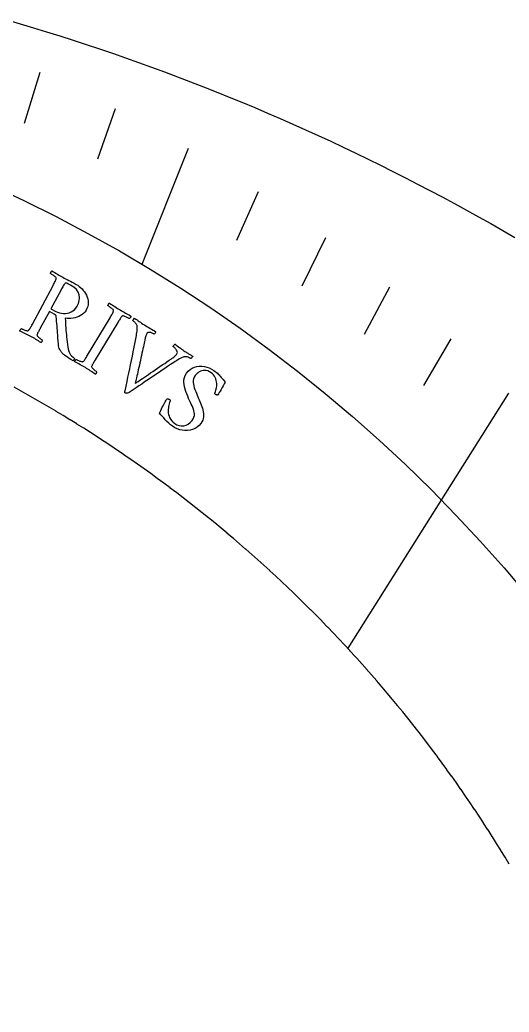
# Model space of a CAD drawing. Header units: millimetres. Extents: x -31.9 to 31.9, y -31.9 to 31.9.
# Drawn here: x 9.07 to 15.98, y 16.6 to 30.64 of the extents above; entities that cross this region are included whole.
import ezdxf

# ---------------------------------------------------------------- set-up
doc = ezdxf.new("R2010")
doc.units = ezdxf.units.MM
for name, color, linetype in [('CUT_INNER', 6, 'Continuous'), ('CUT_OUTER', 1, 'Continuous'), ('ENGRAVE', 7, 'Continuous'), ('ENGRAVE_FINE', 8, 'Continuous'), ('TEXT', 5, 'Continuous')]:
    doc.layers.add(name, color=color, linetype=linetype)

msp = doc.modelspace()

# ---------------------------------------------------------------- linework, layer by layer
at = {"layer": 'CUT_INNER'}
msp.add_lwpolyline([(15.9854, 18.6978), (15.9271, 18.7944), (15.9263, 18.7957), (15.8674, 18.8919), (15.8666, 18.8933), (15.8071, 18.9891), (15.8063, 18.9904), (15.7463, 19.0859), (15.7454, 19.0872), (15.6848, 19.1824), (15.684, 19.1836), (15.6227, 19.2784), (15.6219, 19.2797), (15.5601, 19.3741), (15.5592, 19.3754), (15.4968, 19.4694), (15.496, 19.4706), (15.433, 19.5642), (15.4322, 19.5655), (15.3686, 19.6587), (15.3677, 19.66), (15.3036, 19.7528), (15.3028, 19.7541), (15.2381, 19.8466), (15.2372, 19.8478), (15.1719, 19.9398), (15.1711, 19.9411), (15.1052, 20.0327), (15.1043, 20.034), (15.038, 20.1252), (15.0371, 20.1265), (14.9701, 20.2173), (14.9692, 20.2185), (14.9017, 20.3089), (14.9008, 20.3102), (14.8328, 20.4002), (14.8318, 20.4014), (14.7633, 20.491), (14.7623, 20.4922), (14.6932, 20.5813), (14.6922, 20.5825), (14.6225, 20.6713), (14.6216, 20.6725), (14.5514, 20.7608), (14.5504, 20.762), (14.4796, 20.8498), (14.4787, 20.851), (14.4074, 20.9385), (14.4064, 20.9396), (14.3346, 21.0266), (14.3336, 21.0278), (14.2612, 21.1144), (14.2602, 21.1155), (14.1873, 21.2016), (14.1863, 21.2028), (14.1129, 21.2885), (14.1119, 21.2896), (14.0379, 21.3748), (14.0369, 21.376), (13.9624, 21.4607), (13.9614, 21.4619), (13.8864, 21.5462), (13.8854, 21.5473), (13.8099, 21.6312), (13.8089, 21.6323), (13.7328, 21.7157), (13.7318, 21.7168), (13.6553, 21.7997), (13.6542, 21.8008), (13.5772, 21.8832), (13.5761, 21.8843), (13.4986, 21.9663), (13.4975, 21.9674), (13.4195, 22.0489), (13.4184, 22.05), (13.3399, 22.131), (13.3388, 22.1321), (13.2598, 22.2126), (13.2587, 22.2137), (13.1792, 22.2937), (13.1781, 22.2948), (13.098, 22.3743), (13.097, 22.3754), (13.0164, 22.4544), (13.0153, 22.4555), (12.9344, 22.534), (12.9333, 22.5351), (12.8518, 22.6132), (12.8507, 22.6142), (12.7687, 22.6918), (12.7676, 22.6928), (12.6852, 22.7699), (12.6841, 22.7709), (12.6012, 22.8474), (12.6, 22.8485), (12.5167, 22.9245), (12.5155, 22.9255), (12.4317, 23.001), (12.4306, 23.0021), (12.3463, 23.0771), (12.3451, 23.0781), (12.2604, 23.1525), (12.2592, 23.1536), (12.174, 23.2275), (12.1728, 23.2285), (12.0872, 23.3019), (12.086, 23.3029), (11.9999, 23.3758), (11.9987, 23.3768), (11.9122, 23.4492), (11.911, 23.4502), (11.824, 23.522), (11.8228, 23.523), (11.7354, 23.5943), (11.7342, 23.5953), (11.6463, 23.666), (11.6451, 23.667), (11.5568, 23.7372), (11.5556, 23.7382), (11.4669, 23.8079), (11.4657, 23.8088), (11.3765, 23.8779), (11.3753, 23.8789), (11.2857, 23.9475), (11.2845, 23.9484), (11.1945, 24.0164), (11.1933, 24.0174), (11.1029, 24.0848), (11.1017, 24.0858), (11.0108, 24.1527), (11.0096, 24.1536), (10.9184, 24.22), (10.9171, 24.2209), (10.8255, 24.2867), (10.8242, 24.2876), (10.7322, 24.3528), (10.7309, 24.3537), (10.6385, 24.4184), (10.6372, 24.4193), (10.5444, 24.4834), (10.5431, 24.4842), (10.4499, 24.5478), (10.4486, 24.5486), (10.355, 24.6116), (10.3537, 24.6125), (10.2597, 24.6749), (10.2584, 24.6757), (10.1641, 24.7375), (10.1628, 24.7383), (10.068, 24.7996), (10.0667, 24.8004), (9.9716, 24.8611), (9.9703, 24.8619), (9.8748, 24.922), (9.8735, 24.9228), (9.7776, 24.9822), (9.7763, 24.9831), (9.6801, 25.0419), (9.6788, 25.0427), (9.5822, 25.101), (9.5809, 25.1018), (9.4839, 25.1595), (9.4826, 25.1603), (9.3853, 25.2174), (9.384, 25.2182), (9.2863, 25.2747), (9.285, 25.2755), (9.187, 25.3314), (9.1857, 25.3321), (9.0873, 25.3874), (9.086, 25.3882), (8.9873, 25.4429)], dxfattribs=at)
at = {"layer": 'CUT_OUTER'}
msp.add_lwpolyline([(8.884, 30.6379), (9.0719, 30.5829), (9.2594, 30.5266), (9.4465, 30.4692), (9.6333, 30.4107), (9.8197, 30.351), (10.0057, 30.2902), (10.1914, 30.2282), (10.3767, 30.1651), (10.5616, 30.1009), (10.7461, 30.0355), (10.9302, 29.969), (11.1138, 29.9014), (11.2971, 29.8326), (11.4799, 29.7627), (11.6623, 29.6917), (11.8443, 29.6196), (12.0258, 29.5464), (12.2069, 29.472), (12.3875, 29.3966), (12.5676, 29.32), (12.7473, 29.2424), (12.9265, 29.1636), (13.1052, 29.0837), (13.2834, 29.0028), (13.4611, 28.9207), (13.6383, 28.8376), (13.815, 28.7534), (13.9912, 28.668), (14.1668, 28.5817), (14.3419, 28.4942), (14.5165, 28.4057), (14.6905, 28.3161), (14.864, 28.2254), (15.0369, 28.1336), (15.2092, 28.0409), (15.381, 27.947), (15.5522, 27.8521), (15.7228, 27.7561), (15.8928, 27.6592), (16.0622, 27.5611)], dxfattribs=at)
at = {"layer": 'ENGRAVE'}
for points in [[(11.4445, 28.8172), (10.7939, 27.179)], [(15.9761, 25.3603), (13.7015, 21.7497)]]:
    msp.add_lwpolyline(points, dxfattribs=at)
msp.add_circle((0, 9.1156), 21.0426, dxfattribs=at)
at = {"layer": 'ENGRAVE_FINE'}
for points in [[(9.3525, 29.892), (9.128, 29.1743)], [(10.416, 29.3797), (10.1642, 28.6696)], [(12.4351, 28.2074), (12.1299, 27.515)], [(13.3856, 27.5535), (13.0541, 26.8712)], [(14.2937, 26.8587), (13.9364, 26.1874)], [(15.1577, 26.1265), (14.7751, 25.467)]]:
    msp.add_lwpolyline(points, dxfattribs=at)
at = {"layer": 'TEXT'}
for points in [[(9.8633, 26.8973), (9.8851, 26.884), (9.9063, 26.8687), (9.9268, 26.8514), (9.9466, 26.8321), (9.9651, 26.8112), (9.9817, 26.7893), (9.9965, 26.7662), (10.0094, 26.742), (10.0199, 26.717), (10.0274, 26.6913), (10.0321, 26.6651), (10.0339, 26.6382), (10.0322, 26.6111), (10.0265, 26.584), (10.0169, 26.5569), (10.0033, 26.5299), (9.9888, 26.5084), (9.9714, 26.4891), (9.9509, 26.4719), (9.9274, 26.4569), (9.9019, 26.4441), (9.8754, 26.4335), (9.8478, 26.4253), (9.8192, 26.4193), (9.7906, 26.4157), (9.7628, 26.4146), (9.7359, 26.4159), (9.7099, 26.4196), (9.7113, 26.3829), (9.7131, 26.3475), (9.7151, 26.3134), (9.7174, 26.2806), (9.7199, 26.2485), (9.7228, 26.2163), (9.726, 26.1839), (9.7295, 26.1515), (9.7333, 26.1182), (9.7373, 26.0831), (9.7414, 26.0462), (9.7458, 26.0076), (9.7497, 25.9828), (9.7555, 25.96), (9.7631, 25.939), (9.7725, 25.92), (9.7846, 25.9022), (9.8001, 25.8846), (9.8191, 25.8674), (9.8415, 25.8504), (9.8418, 25.8461), (9.8404, 25.8412), (9.8374, 25.8357), (9.8328, 25.8297), (9.8279, 25.8241), (9.824, 25.8198), (9.8211, 25.8169), (9.8192, 25.8153), (9.7897, 25.833), (9.7631, 25.8496), (9.7394, 25.8653), (9.7187, 25.88), (9.7008, 25.8935), (9.6859, 25.9056), (9.6738, 25.9163), (9.6647, 25.9257), (9.6594, 25.9327), (9.6532, 25.9411), (9.6462, 25.951), (9.6383, 25.9623), (9.6307, 25.9754), (9.6244, 25.9905), (9.6196, 26.0078), (9.6161, 26.0271), (9.6151, 26.0361), (9.6139, 26.0485), (9.6124, 26.0642), (9.6107, 26.0832), (9.6088, 26.1049), (9.6068, 26.1289), (9.6048, 26.155), (9.6027, 26.1832), (9.6004, 26.2131), (9.5981, 26.244), (9.5956, 26.2759), (9.593, 26.3088), (9.5904, 26.3419), (9.5879, 26.3747), (9.5856, 26.4071), (9.5834, 26.439), (9.5808, 26.4494), (9.5748, 26.4591), (9.5654, 26.4681), (9.5527, 26.4764), (9.4857, 26.5131), (9.3562, 26.2756), (9.3551, 26.2736), (9.3541, 26.2717), (9.353, 26.2697), (9.3519, 26.2678), (9.3509, 26.2658), (9.3498, 26.2639), (9.3487, 26.2619), (9.3477, 26.2599), (9.3411, 26.2478), (9.3349, 26.2362), (9.3292, 26.2251), (9.3238, 26.2146), (9.319, 26.2046), (9.3152, 26.1954), (9.3122, 26.1868), (9.3101, 26.1788), (9.3107, 26.1744), (9.3132, 26.1691), (9.3178, 26.1629), (9.3244, 26.1558), (9.3322, 26.1484), (9.3406, 26.1412), (9.3496, 26.1342), (9.3591, 26.1275), (9.3681, 26.1214), (9.3756, 26.1165), (9.3817, 26.1126), (9.3863, 26.1099), (9.3863, 26.1059), (9.3854, 26.1011), (9.3835, 26.0955), (9.3807, 26.0892), (9.3773, 26.0833), (9.3738, 26.0786), (9.3701, 26.0754), (9.3661, 26.0735), (9.3478, 26.0853), (9.3298, 26.0967), (9.3121, 26.1078), (9.2948, 26.1186), (9.2775, 26.1292), (9.2598, 26.1397), (9.2417, 26.15), (9.2232, 26.1602), (9.205, 26.1698), (9.1865, 26.1793), (9.1677, 26.1886), (9.1486, 26.1978), (9.1292, 26.2068), (9.1096, 26.2158), (9.0898, 26.2248), (9.0698, 26.2338), (9.0693, 26.2381), (9.0699, 26.243), (9.0719, 26.2485), (9.075, 26.2546), (9.0788, 26.2604), (9.0824, 26.265), (9.0859, 26.2684), (9.0893, 26.2706), (9.0941, 26.2682), (9.1006, 26.2652), (9.1089, 26.2616), (9.1189, 26.2574), (9.1298, 26.2532), (9.1406, 26.2494), (9.1514, 26.2462), (9.1622, 26.2436), (9.172, 26.2418), (9.1796, 26.2414), (9.1852, 26.2423), (9.1886, 26.2446), (9.1955, 26.2518), (9.2023, 26.2604), (9.2093, 26.2705), (9.2162, 26.282), (9.2233, 26.2946), (9.2306, 26.3076), (9.2381, 26.3212), (9.2457, 26.3354), (9.5375, 26.8821), (9.5451, 26.8963), (9.5524, 26.9101), (9.5594, 26.9236), (9.566, 26.9368), (9.5719, 26.9493), (9.5766, 26.9608), (9.5799, 26.9715), (9.5821, 26.9813), (9.5822, 26.9859), (9.5799, 26.9913), (9.5749, 26.9974), (9.5674, 27.0043), (9.5585, 27.0114), (9.5493, 27.0184), (9.5398, 27.0252), (9.53, 27.0318), (9.5207, 27.0379), (9.513, 27.0428), (9.5067, 27.0466), (9.5019, 27.0493), (9.5017, 27.0534), (9.5025, 27.0582), (9.5042, 27.0638), (9.5069, 27.0702), (9.5101, 27.0762), (9.5136, 27.0809), (9.5174, 27.0842), (9.5214, 27.0861), (9.5412, 27.0746), (9.5608, 27.0632), (9.5801, 27.0518), (9.599, 27.0405), (9.6178, 27.0293), (9.6367, 27.0184), (9.6555, 27.0077), (9.6744, 26.9974), (9.6945, 26.9866), (9.7153, 26.9756), (9.737, 26.9643), (9.7595, 26.9527), (9.7832, 26.9405), (9.8084, 26.9272), (9.8351, 26.9128), (9.8633, 26.8973)], [(9.8766, 26.5866), (9.8961, 26.6278), (9.9078, 26.6685), (9.9116, 26.7087), (9.9075, 26.7484), (9.8936, 26.7867), (9.8682, 26.8227), (9.8311, 26.8564), (9.7825, 26.8876), (9.7756, 26.8913), (9.767, 26.8957), (9.7568, 26.9008), (9.7448, 26.9066), (9.733, 26.9116), (9.7233, 26.9141), (9.7157, 26.9142), (9.7102, 26.912), (9.704, 26.9064), (9.6973, 26.8985), (9.6901, 26.8882), (9.6824, 26.8755), (9.6745, 26.8616), (9.6665, 26.8476), (9.6586, 26.8334), (9.6508, 26.8191), (9.507, 26.5522), (9.5755, 26.5147), (9.601, 26.5025), (9.6275, 26.4934), (9.6549, 26.4875), (9.6834, 26.4847), (9.712, 26.4851), (9.7398, 26.4889), (9.7669, 26.496), (9.7932, 26.5066), (9.8179, 26.5208), (9.8401, 26.5388), (9.8596, 26.5608), (9.8766, 26.5866)], [(10.4847, 26.5346), (10.5037, 26.5233), (10.5227, 26.5124), (10.5415, 26.5018), (10.5602, 26.4916), (10.579, 26.4814), (10.5982, 26.4708), (10.6177, 26.4599), (10.6376, 26.4487), (10.638, 26.4443), (10.637, 26.4394), (10.6348, 26.434), (10.6313, 26.4281), (10.6271, 26.4226), (10.6232, 26.4183), (10.6194, 26.4152), (10.6158, 26.4132), (10.611, 26.416), (10.6044, 26.4196), (10.596, 26.4239), (10.5858, 26.429), (10.5749, 26.4342), (10.5641, 26.439), (10.5535, 26.4433), (10.5431, 26.4472), (10.5336, 26.4501), (10.5258, 26.4512), (10.5196, 26.4507), (10.5152, 26.4485), (10.5092, 26.4428), (10.5032, 26.4358), (10.4969, 26.4276), (10.4905, 26.4183), (10.4839, 26.408), (10.4771, 26.3973), (10.4701, 26.386), (10.4629, 26.3742), (10.4618, 26.3723), (10.4606, 26.3704), (10.4594, 26.3685), (10.4583, 26.3666), (10.4571, 26.3647), (10.456, 26.3627), (10.4548, 26.3608), (10.4537, 26.3589), (10.1324, 25.829), (10.1313, 25.8271), (10.1301, 25.8252), (10.1289, 25.8233), (10.1278, 25.8214), (10.1266, 25.8195), (10.1255, 25.8176), (10.1243, 25.8157), (10.1232, 25.8138), (10.1161, 25.802), (10.1094, 25.7906), (10.1031, 25.7798), (10.0972, 25.7695), (10.092, 25.7598), (10.0877, 25.7507), (10.0844, 25.7423), (10.082, 25.7345), (10.0823, 25.73), (10.0846, 25.7246), (10.0889, 25.7182), (10.0951, 25.7108), (10.1026, 25.7031), (10.1107, 25.6955), (10.1193, 25.6881), (10.1285, 25.6809), (10.1372, 25.6744), (10.1445, 25.6692), (10.1504, 25.6651), (10.1548, 25.6622), (10.1547, 25.6581), (10.1535, 25.6534), (10.1514, 25.6479), (10.1483, 25.6417), (10.1447, 25.6359), (10.1409, 25.6315), (10.1371, 25.6284), (10.1331, 25.6267), (10.1153, 25.6393), (10.0978, 25.6515), (10.0807, 25.6635), (10.0639, 25.675), (10.0471, 25.6864), (10.0298, 25.6976), (10.0122, 25.7088), (9.9942, 25.7198), (9.9765, 25.7303), (9.9584, 25.7406), (9.9401, 25.7508), (9.9214, 25.7608), (9.9025, 25.7707), (9.8833, 25.7806), (9.864, 25.7905), (9.8444, 25.8004), (9.844, 25.8047), (9.8449, 25.8096), (9.8471, 25.815), (9.8506, 25.8209), (9.8546, 25.8266), (9.8584, 25.831), (9.8621, 25.8342), (9.8656, 25.8362), (9.8702, 25.8337), (9.8766, 25.8304), (9.8847, 25.8264), (9.8945, 25.8217), (9.9052, 25.817), (9.9158, 25.8127), (9.9265, 25.8091), (9.9372, 25.8059), (9.9468, 25.8037), (9.9545, 25.8029), (9.96, 25.8036), (9.9636, 25.8057), (9.9707, 25.8126), (9.978, 25.8209), (9.9854, 25.8307), (9.9929, 25.8419), (10.0006, 25.8541), (10.0084, 25.8668), (10.0165, 25.88), (10.0248, 25.8938), (10.3426, 26.4258), (10.3509, 26.4396), (10.3588, 26.4531), (10.3663, 26.4663), (10.3736, 26.4791), (10.3801, 26.4913), (10.3852, 26.5027), (10.3891, 26.5132), (10.3917, 26.5228), (10.3921, 26.5275), (10.3899, 26.533), (10.3853, 26.5393), (10.3781, 26.5465), (10.3695, 26.554), (10.3605, 26.5615), (10.3511, 26.5689), (10.3413, 26.5761), (10.3321, 26.5827), (10.3243, 26.5881), (10.3181, 26.5923), (10.3134, 26.5952), (10.3134, 26.5993), (10.3144, 26.6041), (10.3164, 26.6096), (10.3193, 26.6159), (10.3229, 26.6218), (10.3266, 26.6263), (10.3305, 26.6294), (10.3345, 26.6311), (10.3539, 26.6187), (10.373, 26.6063), (10.392, 26.594), (10.4107, 26.5816), (10.4292, 26.5694), (10.4477, 26.5575), (10.4662, 26.5459), (10.4847, 26.5346)], [(10.829, 26.3227), (10.8497, 26.3098), (10.8702, 26.2973), (10.8906, 26.2853), (10.9107, 26.2736), (10.9307, 26.2622), (10.9504, 26.2508), (10.9699, 26.2393), (10.9892, 26.2279), (10.9883, 26.2241), (10.9862, 26.2194), (10.983, 26.2138), (10.9787, 26.2073), (10.9741, 26.2013), (10.9701, 26.1971), (10.9668, 26.1949), (10.9641, 26.1946), (10.9606, 26.1966), (10.9551, 26.1993), (10.9476, 26.2027), (10.9382, 26.2068), (10.9278, 26.2108), (10.9172, 26.214), (10.9064, 26.2165), (10.8955, 26.2182), (10.8851, 26.2182), (10.8762, 26.2157), (10.8686, 26.2107), (10.8623, 26.2032), (10.8557, 26.1896), (10.8486, 26.1688), (10.841, 26.1408), (10.8328, 26.1057), (10.8289, 26.0872), (10.8244, 26.0659), (10.8193, 26.0418), (10.8136, 26.0148), (10.8074, 25.9857), (10.8008, 25.9553), (10.7939, 25.9234), (10.7865, 25.89), (10.779, 25.856), (10.7715, 25.8219), (10.7641, 25.7878), (10.7567, 25.7537), (10.7495, 25.7202), (10.7424, 25.6881), (10.7355, 25.6575), (10.7289, 25.6283), (10.7226, 25.6011), (10.7169, 25.5765), (10.7118, 25.5545), (10.7072, 25.5351), (10.7034, 25.5191), (10.7007, 25.5072), (10.699, 25.4994), (10.6983, 25.4957), (10.703, 25.4986), (10.7114, 25.5042), (10.7234, 25.5123), (10.7392, 25.5231), (10.758, 25.5359), (10.7791, 25.5504), (10.8026, 25.5667), (10.8284, 25.5845), (10.8561, 25.6037), (10.8853, 25.6238), (10.9159, 25.6448), (10.948, 25.6667), (10.9809, 25.6892), (11.0142, 25.7118), (11.0476, 25.7346), (11.0814, 25.7574), (11.1148, 25.78), (11.1473, 25.8019), (11.1787, 25.8231), (11.2092, 25.8436), (11.2206, 25.8514), (11.2319, 25.8597), (11.2431, 25.8685), (11.2542, 25.8779), (11.2646, 25.8873), (11.2735, 25.8963), (11.281, 25.9049), (11.2871, 25.9131), (11.2922, 25.9231), (11.2944, 25.9332), (11.2936, 25.9436), (11.2898, 25.9542), (11.2841, 25.9646), (11.2775, 25.9745), (11.2701, 25.9838), (11.2619, 25.9925), (11.2539, 26.0003), (11.247, 26.0065), (11.2414, 26.0112), (11.2369, 26.0145), (11.236, 26.018), (11.2367, 26.0225), (11.239, 26.028), (11.2429, 26.0346), (11.2476, 26.041), (11.2521, 26.0457), (11.2565, 26.0489), (11.2608, 26.0504), (11.2774, 26.0384), (11.2935, 26.0266), (11.309, 26.0151), (11.3239, 26.0038), (11.339, 25.9925), (11.3546, 25.9812), (11.3709, 25.9697), (11.3877, 25.9581), (11.4016, 25.9488), (11.4141, 25.9405), (11.4251, 25.9333), (11.4346, 25.9273), (11.4434, 25.9218), (11.4521, 25.9165), (11.4608, 25.9112), (11.4695, 25.9062), (11.4787, 25.9008), (11.4888, 25.8948), (11.4998, 25.8881), (11.5118, 25.8808), (11.5107, 25.877), (11.5083, 25.8724), (11.5046, 25.8668), (11.4996, 25.8603), (11.4945, 25.8544), (11.4904, 25.8504), (11.4875, 25.8483), (11.4857, 25.8482), (11.4804, 25.8513), (11.4722, 25.8553), (11.4609, 25.8602), (11.4467, 25.866), (11.4311, 25.871), (11.4159, 25.8735), (11.4009, 25.8736), (11.3863, 25.8712), (11.3749, 25.8676), (11.3605, 25.8615), (11.3431, 25.8528), (11.3227, 25.8415), (11.3013, 25.829), (11.2806, 25.8164), (11.2608, 25.8038), (11.2419, 25.7913), (11.198, 25.762), (11.156, 25.734), (11.1159, 25.707), (11.0778, 25.6813), (11.0408, 25.6563), (11.0046, 25.6319), (10.9689, 25.6079), (10.9338, 25.5843), (10.8988, 25.5608), (10.8631, 25.5367), (10.8269, 25.5121), (10.79, 25.487), (10.7518, 25.461), (10.7116, 25.4337), (10.6692, 25.405), (10.6248, 25.3751), (10.6126, 25.3675), (10.6015, 25.3619), (10.5913, 25.3583), (10.5821, 25.3567), (10.5738, 25.3567), (10.5661, 25.3579), (10.559, 25.3602), (10.5525, 25.3636), (10.5511, 25.3652), (10.5505, 25.3678), (10.5506, 25.3713), (10.5516, 25.3757), (10.5529, 25.3803), (10.5537, 25.3843), (10.5542, 25.3878), (10.5544, 25.3907), (10.569, 25.457), (10.5829, 25.5212), (10.5963, 25.5831), (10.609, 25.6428), (10.6215, 25.7018), (10.634, 25.7612), (10.6464, 25.8212), (10.6588, 25.8817), (10.6714, 25.9442), (10.6842, 26.0099), (10.6972, 26.0791), (10.7105, 26.1515), (10.7146, 26.1737), (10.7182, 26.1949), (10.7212, 26.2151), (10.7238, 26.2344), (10.7256, 26.2529), (10.7267, 26.2711), (10.7269, 26.2889), (10.7264, 26.3064), (10.7255, 26.3136), (10.723, 26.3212), (10.7189, 26.3291), (10.7132, 26.3373), (10.7066, 26.3455), (10.6997, 26.3531), (10.6927, 26.3602), (10.6854, 26.3668), (10.6785, 26.3726), (10.6724, 26.3775), (10.6672, 26.3814), (10.6628, 26.3843), (10.6629, 26.3857), (10.6645, 26.3891), (10.6675, 26.3946), (10.6721, 26.4021), (10.6768, 26.4096), (10.6805, 26.4151), (10.6831, 26.4184), (10.6847, 26.4197), (10.7056, 26.4058), (10.7245, 26.3931), (10.7415, 26.3813), (10.7566, 26.3707), (10.7717, 26.3601), (10.7888, 26.3486), (10.8079, 26.3362), (10.829, 26.3227)], [(11.8101, 25.6794), (11.8285, 25.6658), (11.8448, 25.6529), (11.8591, 25.6406), (11.8714, 25.629), (11.8827, 25.6175), (11.8937, 25.6054), (11.9047, 25.5928), (11.9155, 25.5798), (11.927, 25.5657), (11.9399, 25.5502), (11.9541, 25.5332), (11.9698, 25.5146), (11.9565, 25.4891), (11.9426, 25.4634), (11.928, 25.4377), (11.9127, 25.4119), (11.898, 25.3877), (11.8852, 25.3668), (11.8743, 25.3494), (11.8652, 25.3353), (11.863, 25.3325), (11.8598, 25.3311), (11.8555, 25.3311), (11.85, 25.3325), (11.8444, 25.3346), (11.8395, 25.3368), (11.8353, 25.339), (11.8319, 25.3412), (11.828, 25.3444), (11.8251, 25.348), (11.823, 25.3518), (11.8219, 25.3558), (11.8282, 25.3684), (11.834, 25.3828), (11.8392, 25.399), (11.8438, 25.417), (11.8474, 25.4362), (11.8497, 25.4559), (11.8505, 25.4762), (11.85, 25.497), (11.8477, 25.5179), (11.8436, 25.5385), (11.8375, 25.5587), (11.8295, 25.5786), (11.8193, 25.5976), (11.8064, 25.6151), (11.7909, 25.6311), (11.7728, 25.6457), (11.7482, 25.6612), (11.7245, 25.6723), (11.7015, 25.6788), (11.6794, 25.6809), (11.6583, 25.6794), (11.6384, 25.6752), (11.6197, 25.6684), (11.6022, 25.6589), (11.5861, 25.6476), (11.5717, 25.6353), (11.559, 25.6221), (11.5479, 25.608), (11.5336, 25.5841), (11.5238, 25.56), (11.5186, 25.5357), (11.5179, 25.5111), (11.5207, 25.4862), (11.5258, 25.461), (11.5331, 25.4356), (11.5428, 25.4099), (11.5536, 25.3839), (11.5643, 25.3577), (11.5749, 25.3313), (11.5855, 25.3047), (11.5939, 25.2846), (11.6027, 25.2635), (11.6119, 25.2415), (11.6215, 25.2184), (11.631, 25.1946), (11.6396, 25.1704), (11.6475, 25.1459), (11.6546, 25.121), (11.6602, 25.0959), (11.6635, 25.071), (11.6646, 25.0462), (11.6634, 25.0216), (11.6594, 24.9974), (11.652, 24.974), (11.6413, 24.9513), (11.6271, 24.9294), (11.6023, 24.9002), (11.5744, 24.8761), (11.5436, 24.8571), (11.5097, 24.8431), (11.4742, 24.8339), (11.4381, 24.8292), (11.4015, 24.8289), (11.3643, 24.8331), (11.3277, 24.8415), (11.2927, 24.8538), (11.2593, 24.87), (11.2275, 24.8901), (11.1992, 24.9115), (11.1724, 24.9342), (11.1473, 24.9581), (11.1239, 24.9833), (11.1018, 25.0083), (11.0806, 25.0317), (11.0604, 25.0534), (11.0411, 25.0736), (11.0501, 25.094), (11.0597, 25.1149), (11.07, 25.1363), (11.0808, 25.1581), (11.0918, 25.1795), (11.1022, 25.1994), (11.112, 25.2179), (11.1213, 25.2349), (11.1295, 25.2497), (11.1361, 25.2613), (11.1411, 25.2697), (11.1444, 25.275), (11.1496, 25.2757), (11.1549, 25.2761), (11.1602, 25.2761), (11.1656, 25.2757), (11.1709, 25.2748), (11.1759, 25.2733), (11.1807, 25.2712), (11.1851, 25.2685), (11.1896, 25.2644), (11.192, 25.2596), (11.1925, 25.2543), (11.1909, 25.2482), (11.1867, 25.2373), (11.1824, 25.224), (11.178, 25.2085), (11.1735, 25.1907), (11.1695, 25.1711), (11.1666, 25.1504), (11.165, 25.1285), (11.1645, 25.1054), (11.1659, 25.0819), (11.1698, 25.0584), (11.1763, 25.0351), (11.1853, 25.0119), (11.1975, 24.9894), (11.2138, 24.968), (11.2341, 24.9476), (11.2584, 24.9284), (11.2873, 24.9113), (11.3177, 24.9003), (11.3498, 24.8953), (11.3836, 24.8962), (11.4169, 24.9039), (11.4479, 24.9192), (11.4764, 24.942), (11.5025, 24.9725), (11.518, 24.9968), (11.5288, 25.0204), (11.5348, 25.0434), (11.5361, 25.0656), (11.5338, 25.0877), (11.5291, 25.1101), (11.5221, 25.1327), (11.5128, 25.1557), (11.502, 25.1792), (11.4907, 25.2035), (11.4789, 25.2285), (11.4666, 25.2544), (11.4535, 25.2842), (11.4405, 25.315), (11.4275, 25.3467), (11.4145, 25.3794), (11.4029, 25.4126), (11.3942, 25.446), (11.3884, 25.4794), (11.3855, 25.5129), (11.3868, 25.5461), (11.3936, 25.5783), (11.4059, 25.6096), (11.4238, 25.64), (11.4473, 25.6693), (11.4736, 25.6935), (11.5028, 25.7126), (11.5349, 25.7267), (11.5689, 25.7359), (11.6036, 25.7407), (11.6391, 25.7408), (11.6754, 25.7365), (11.7112, 25.7279), (11.7457, 25.7155), (11.7786, 25.6993), (11.8101, 25.6794)]]:
    msp.add_lwpolyline(points, close=True, dxfattribs=at)

doc.saveas('drawing.dxf')
